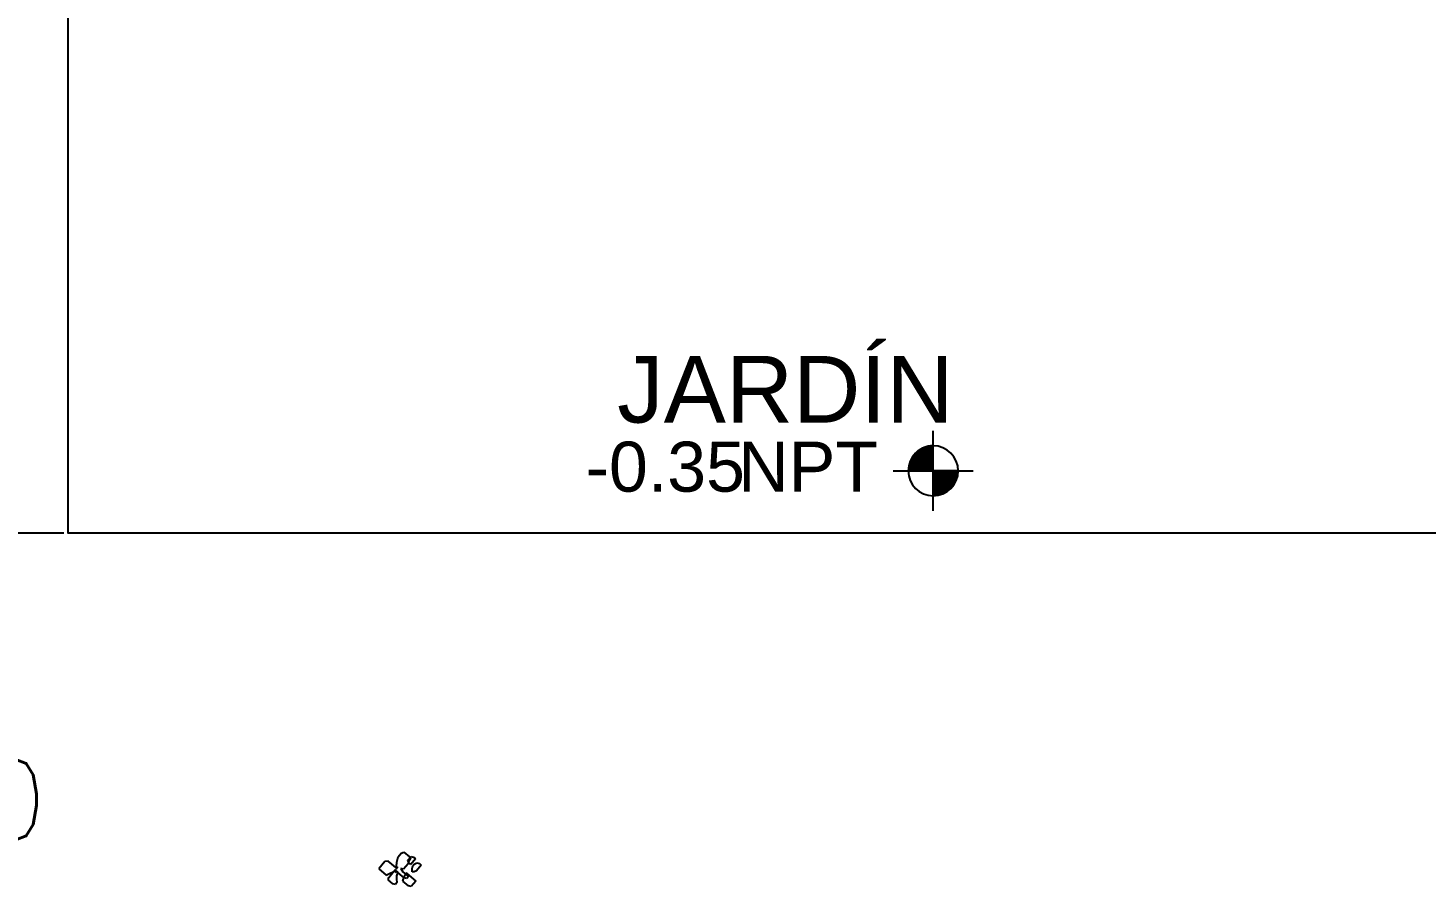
# Model space of a CAD drawing. Header units: metres. Extents: x 116 to 542, y -164 to 56.
# Drawn here: x 489.269 to 492.414, y -99.523 to -97.575 of the extents above; entities that cross this region are included whole.
import ezdxf
from ezdxf.enums import TextEntityAlignment as Align

# ---------------------------------------------------------------- set-up
doc = ezdxf.new("R2010")
doc.units = ezdxf.units.M
doc.header["$PDMODE"] = 35
doc.linetypes.add('AR-01-REC$0$HIDDEN2', pattern=[0.1875, 0.125, -0.0625])
for name, color, linetype in [('A-PISO', 30, 'Continuous'), ('AR-01-REC$0$A-JARDIN', 8, 'Continuous'), ('AR-169$0$A-EXTERIOR', 8, 'Continuous'), ('AR-169$0$A-TEXTOS', 8, 'Continuous'), ('AR-169$0$Ar-Niveles', 8, 'Continuous'), ('AR-169$0$Ar-Texto', 7, 'Continuous')]:
    doc.layers.add(name, color=color, linetype=linetype)
doc.layers.add('AR-169$0$Ar-Area', color=8, linetype='Continuous', plot=False)
doc.styles.add('AR-01-REC$0$oK', font='romans.shx', dxfattribs={"height": 0.18})
doc.styles.add('AR-169$0$Anot_Arial', font='arial.ttf')
doc.styles.add('AR-169$0$Standard', font='arial.ttf')
doc.dimstyles.new('Copy of AR-01-REC$0$ESC.100', dxfattribs={"dimscale": 1.5, "dimtxt": 0.18, "dimasz": 0.05, "dimexe": 0.18, "dimexo": 0.0625, "dimgap": 0.035, "dimtad": 0, "dimtih": 1, "dimtoh": 1, "dimdec": 0, "dimlfac": 100, "dimzin": 0, "dimdsep": 46, "dimtxsty": 'AR-01-REC$0$oK', "dimblk": 'AR-01-REC$0$_ArchTick', "dimcen": 0.09, "dimclrd": 4, "dimclre": 4, "dimclrt": 7, "dimadec": 0, "dimazin": 0, "dimtfac": 1, "dimtdec": 0, "dimtix": 1, "dimtofl": 0, "dimtmove": 0, "dimatfit": 3, "dimfxl": 1, "dimtolj": 1, "dimtzin": 0, "dimarcsym": 0})
pattern_1 = [(0, (-2.923953, -1.1144057), (0, 0.0025), [])]

# ---------------------------------------------------------------- blocks, each defined once
blk = doc.blocks.new('*U71')
at = {"layer": 'AR-169$0$Ar-Niveles'}
h = blk.add_hatch(dxfattribs=at)
h.set_pattern_fill('_USER', color=256, scale=0.0025, style=0, pattern_type=0)
h.set_pattern_definition(pattern_1)
h.paths.add_polyline_path([(-2.549, -0.364), (-2.549, -0.739), (-2.174, -0.739, 0.414214)])
h = blk.add_hatch(dxfattribs=at)
h.set_pattern_fill('_USER', color=256, scale=0.0025, style=0, pattern_type=0)
h.set_pattern_definition(pattern_1)
h.paths.add_polyline_path([(-2.549, -0.364), (-2.549, -0.739), (-2.174, -0.739, 0.414214)])
h = blk.add_hatch(dxfattribs=at)
h.set_pattern_fill('_USER', color=256, scale=0.0025, style=0, pattern_type=0)
h.set_pattern_definition([(0, (-2.923953, -1.1144057), (0, 0.0025), [])])
h.paths.add_polyline_path([(-2.549, -0.739), (-2.924, -0.739, 0.414214), (-2.549, -1.114)])
for p, q in [((-2.549, -1.339), (-2.549, -0.139)), ((-1.949, -0.739), (-3.149, -0.739))]:
    blk.add_line(p, q, dxfattribs=at)
blk.add_circle((-2.549, -0.739), 0.375, dxfattribs=at)
at = {"layer": 'AR-169$0$Ar-Area', "style": 'AR-169$0$Anot_Arial', "flags": 1}
blk.add_attdef('ESP_AREA', text='', height=0.75, dxfattribs=at).set_placement((0, -2.5), align=Align.BOTTOM_CENTER)
at = {"layer": 'AR-169$0$Ar-Niveles', "style": 'AR-169$0$Anot_Arial'}
for tag, p in [('NIV_TIPO', (-1.78, -1.052)), ('VAL_NIV', (0.283, -1.052))]:
    blk.add_attdef(tag, p, '', height=0.75, dxfattribs=at)
at = {"layer": 'AR-169$0$Ar-Texto', "style": 'AR-169$0$Anot_Arial'}
for tag, p in [('ID_ESP01', (0, 1.5)), ('ID_ESP02', (0, 0))]:
    blk.add_attdef(tag, text='', height=1, dxfattribs=at).set_placement(p, align=Align.BOTTOM_CENTER)
blk = doc.blocks.new('AR-01-REC$0$ARBOL-03')
for p, q in [((-0.5087, 0.7292), (-0.5033, 0.7346)), ((-0.5087, 0.702), (-0.5087, 0.7292)), ((-0.5033, 0.7346), (-0.4816, 0.7346)), ((-0.4816, 0.7346), (-0.4816, 0.7129)), ((-0.5495, 0.6966), (-0.5522, 0.6912)), ((-0.5386, 0.6966), (-0.5495, 0.6966)), ((-0.5413, 0.7183), (-0.5468, 0.7156)), ((-0.5468, 0.7156), (-0.5468, 0.6993)), ((-0.5468, 0.6993), (-0.544, 0.6939)), ((-0.544, 0.6939), (-0.5386, 0.6939)), ((-0.5305, 0.7183), (-0.5413, 0.7183)), ((-0.5359, 0.6912), (-0.5386, 0.6966)), ((-0.5386, 0.6939), (-0.5332, 0.6912)), ((-0.525, 0.7156), (-0.5305, 0.7183)), ((-0.5196, 0.7129), (-0.525, 0.7156)), ((-0.5115, 0.7075), (-0.5196, 0.7129)), ((-0.5169, 0.6912), (-0.5142, 0.6966)), ((-0.5142, 0.6966), (-0.5115, 0.6885)), ((-0.5115, 0.702), (-0.5115, 0.7075)), ((-0.4979, 0.7047), (-0.506, 0.7047)), ((-0.5033, 0.6776), (-0.5033, 0.702)), ((-0.5033, 0.702), (-0.5033, 0.6966)), ((-0.5033, 0.6966), (-0.4952, 0.6939)), ((-0.4816, 0.7047), (-0.5006, 0.7047)), ((-0.5006, 0.7047), (-0.5006, 0.6993)), ((-0.4924, 0.7075), (-0.4979, 0.7047)), ((-0.4952, 0.6939), (-0.4897, 0.6885)), ((-0.4816, 0.7129), (-0.4924, 0.7075)), ((-0.4762, 0.702), (-0.4816, 0.7047)), ((-0.4762, 0.6885), (-0.4762, 0.702)), ((-0.5522, 0.6912), (-0.5522, 0.6857)), ((-0.5522, 0.6857), (-0.5359, 0.6857)), ((-0.5468, 0.6776), (-0.5495, 0.6722)), ((-0.5495, 0.6722), (-0.5495, 0.6667)), ((-0.5495, 0.6667), (-0.5332, 0.6667)), ((-0.5413, 0.6803), (-0.5468, 0.6776)), ((-0.5359, 0.6803), (-0.5413, 0.6803)), ((-0.5359, 0.6857), (-0.5359, 0.6912)), ((-0.5305, 0.6776), (-0.5359, 0.6803)), ((-0.5332, 0.6912), (-0.5169, 0.6912)), ((-0.5332, 0.6667), (-0.5277, 0.6695)), ((-0.525, 0.6722), (-0.5305, 0.6776)), ((-0.5277, 0.6695), (-0.525, 0.6722)), ((-0.506, 0.6803), (-0.5169, 0.6803)), ((-0.5142, 0.6803), (-0.5142, 0.6532)), ((-0.5115, 0.6885), (-0.5115, 0.6722)), ((-0.5115, 0.6722), (-0.506, 0.6722)), ((-0.5006, 0.6776), (-0.506, 0.6803)), ((-0.506, 0.6722), (-0.5033, 0.6776)), ((-0.4952, 0.6749), (-0.5006, 0.6776)), ((-0.4952, 0.6586), (-0.4952, 0.6749)), ((-0.4897, 0.6885), (-0.4843, 0.683)), ((-0.4843, 0.683), (-0.4789, 0.683)), ((-0.4789, 0.683), (-0.4762, 0.6885)), ((-0.5142, 0.6532), (-0.4979, 0.6532)), ((-0.4979, 0.6532), (-0.4952, 0.6586))]:
    blk.add_line(p, q)
blk = doc.blocks.new('AR-01-REC$0$_ArchTick')
at = {"color": 0, "linetype": 'ByBlock', "const_width": 0.15}
blk.add_lwpolyline([(-0.5, -0.5), (0.5, 0.5)], dxfattribs=at)
blk = doc.blocks.new('*D636')
at = {"layer": 'A-PISO', "color": 4, "linetype": 'AR-01-REC$0$HIDDEN2', "lineweight": -2, "ltscale": 100, "transparency": 16777216}
for p, q in [((488.9524, -98.7104), (489.3503, -98.7104)), ((489.2649, -99.9105), (488.8103, -99.9105))]:
    blk.add_line(p, q, dxfattribs=at)
at = {"layer": 'A-PISO', "color": 4, "lineweight": -2, "ltscale": 100, "transparency": 16777216}
for p, q in [((489.0803, -98.7104), (489.0803, -99.1679)), ((489.0803, -99.9105), (489.0803, -99.4529))]:
    blk.add_line(p, q, dxfattribs=at)
at = {"layer": 'Defpoints', "color": 0, "ltscale": 100, "transparency": 16777216}
for p in [(488.8587, -98.7104), (489.0803, -99.9105), (489.3587, -99.9105)]:
    blk.add_point(p, dxfattribs=at)
at = {"layer": 'A-PISO', "color": 4, "lineweight": -2, "ltscale": 100, "transparency": 16777216, "xscale": 0.07500000000000001, "yscale": 0.07500000000000001, "zscale": 0.07500000000000001}
for p, rotation in [((489.0803, -98.7104), 90), ((489.0803, -99.9105), 270)]:
    blk.add_blockref('AR-01-REC$0$_ArchTick', p, dxfattribs=dict(at, rotation=rotation))
at = {"layer": 'A-PISO', "color": 7, "ltscale": 100, "transparency": 16777216, "insert": (489.0803, -99.3104), "char_height": 0.18, "attachment_point": 5, "style": 'AR-01-REC$0$oK'}
blk.add_mtext('\\A1;120', dxfattribs=at)

msp = doc.modelspace()

# ---------------------------------------------------------------- linework, layer by layer
msp.add_circle((496.5529, -118.4388), 45.3176)
at = {"layer": 'AR-169$0$A-EXTERIOR', "color": 8, "linetype": 'Continuous'}
msp.add_lwpolyline([(489.3587, -92.7104), (489.3587, -98.7104), (492.5187, -98.7104)], dxfattribs=at)

# ---------------------------------------------------------------- block references
at = {"layer": 'AR-01-REC$0$A-JARDIN', "xscale": -1, "rotation": 49.86264959063404}
msp.add_blockref('AR-01-REC$0$ARBOL-03', (490.3094, -100.3076), dxfattribs=at)
at = {"layer": 'AR-169$0$A-TEXTOS'}
ref = msp.add_blockref('*U71', (490.9233, -98.4601), dxfattribs=dict(at, xscale=-0.15, yscale=0.15, zscale=0.15))
ref.add_attrib('ID_ESP02', 'JARDÍN', dxfattribs={"layer": 'AR-169$0$Ar-Texto', "height": 0.15, "rotation": 0, "style": 'AR-169$0$Standard'}).set_placement((490.9731, -98.5076), align=Align.BOTTOM_CENTER)
ref.add_attrib('NIV_TIPO', 'NPT', (490.8672, -98.6179), dxfattribs={"layer": 'AR-169$0$Ar-Niveles', "height": 0.1125, "style": 'AR-169$0$Anot_Arial'})
ref.add_attrib('VAL_NIV', '-0.35', (490.524, -98.6179), dxfattribs={"layer": 'AR-169$0$Ar-Niveles', "height": 0.1125, "style": 'AR-169$0$Anot_Arial'})

# ---------------------------------------------------------------- dimensions: what is measured, and where the dimension line sits
at = {"layer": 'A-PISO', "ltscale": 100}
dim = msp.add_linear_dim(base=(489.0803, -99.9105), p1=(488.8587, -98.7104), p2=(489.3587, -99.9105), angle=90, dimstyle='Copy of AR-01-REC$0$ESC.100', dxfattribs=at)
dim.commit()
dim.dimension.update_dxf_attribs({"geometry": '*D636', "text_midpoint": (489.0803, -99.3104)})

doc.saveas('drawing.dxf')
